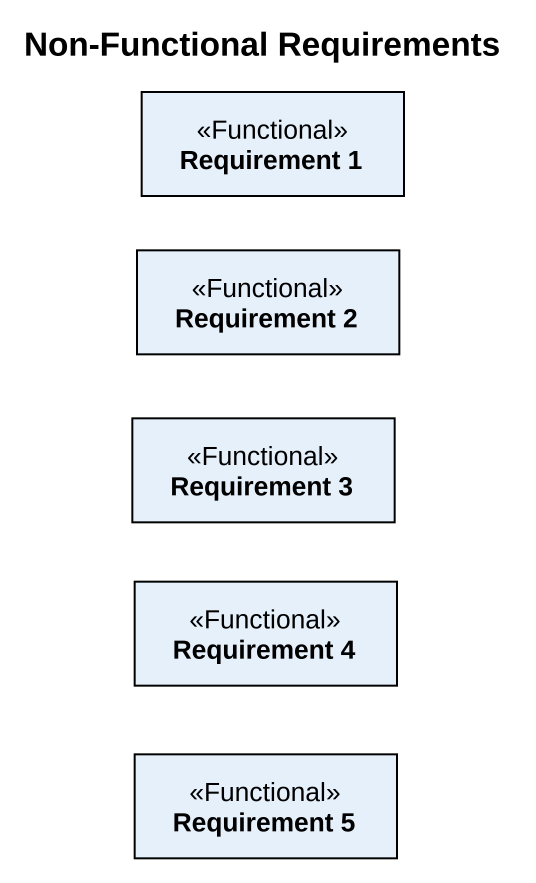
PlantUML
@startuml
title Non-Functional Requirements
hide circle
hide empty members
class "Requirement 1" as Requirement_1 <<Functional>>
class "Requirement 2" as Requirement_2 <<Functional>>
class "Requirement 3" as Requirement_3 <<Functional>>
class "Requirement 4" as Requirement_4 <<Functional>>
class "Requirement 5" as Requirement_5 <<Functional>>
@enduml
